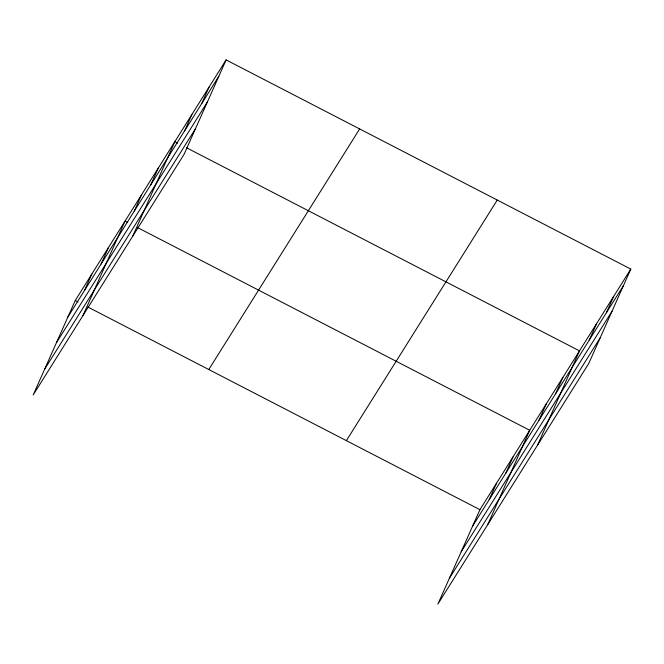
<?xml version="1.0" encoding="UTF-8"?>
<svg xmlns="http://www.w3.org/2000/svg" width="664" height="664" viewBox="0 0 664 664"><rect width="100%" height="100%" fill="white"/><g stroke="black" fill="none" stroke-linecap="round" stroke-linejoin="round"><path stroke-width="1" d="M226.109 59.909L75.24 300.502L33.2 394.914L184.077 154.322L226.109 59.909L630.8 269.086L588.76 363.498L437.891 604.091L479.923 509.678L630.8 269.086M84.535 290.417L91.831 274.033M101.135 263.948L108.431 247.572M82.992 315.516L125.023 221.104L127.754 222.515M134.327 211.019L141.623 194.635M150.927 184.559L158.215 168.175M132.775 236.127L174.815 141.706L177.537 143.117M184.617 130.825L191.913 114.44M201.723 103.559L209.011 87.175M489.227 499.594L496.523 483.218M505.827 473.133L513.114 456.749M487.675 524.701L529.714 430.28L137.747 227.677M539.019 420.196L546.306 403.82M555.61 393.735L562.906 377.351M537.466 445.303L579.506 350.891L186.625 147.815M589.308 340.001L596.604 323.617M606.406 312.736L613.702 296.351M67.944 316.886L218.821 76.285M56.481 342.632L207.351 102.04M44.662 369.167L195.54 128.567M208.786 369.533L359.656 128.932M346.376 440.647L497.253 200.055M472.627 526.062L623.504 285.47M461.165 551.809L612.042 311.217M449.354 578.344L600.231 337.752M75.24 300.502L77.962 301.912M87.955 307.075L479.923 509.678"/></g></svg>
